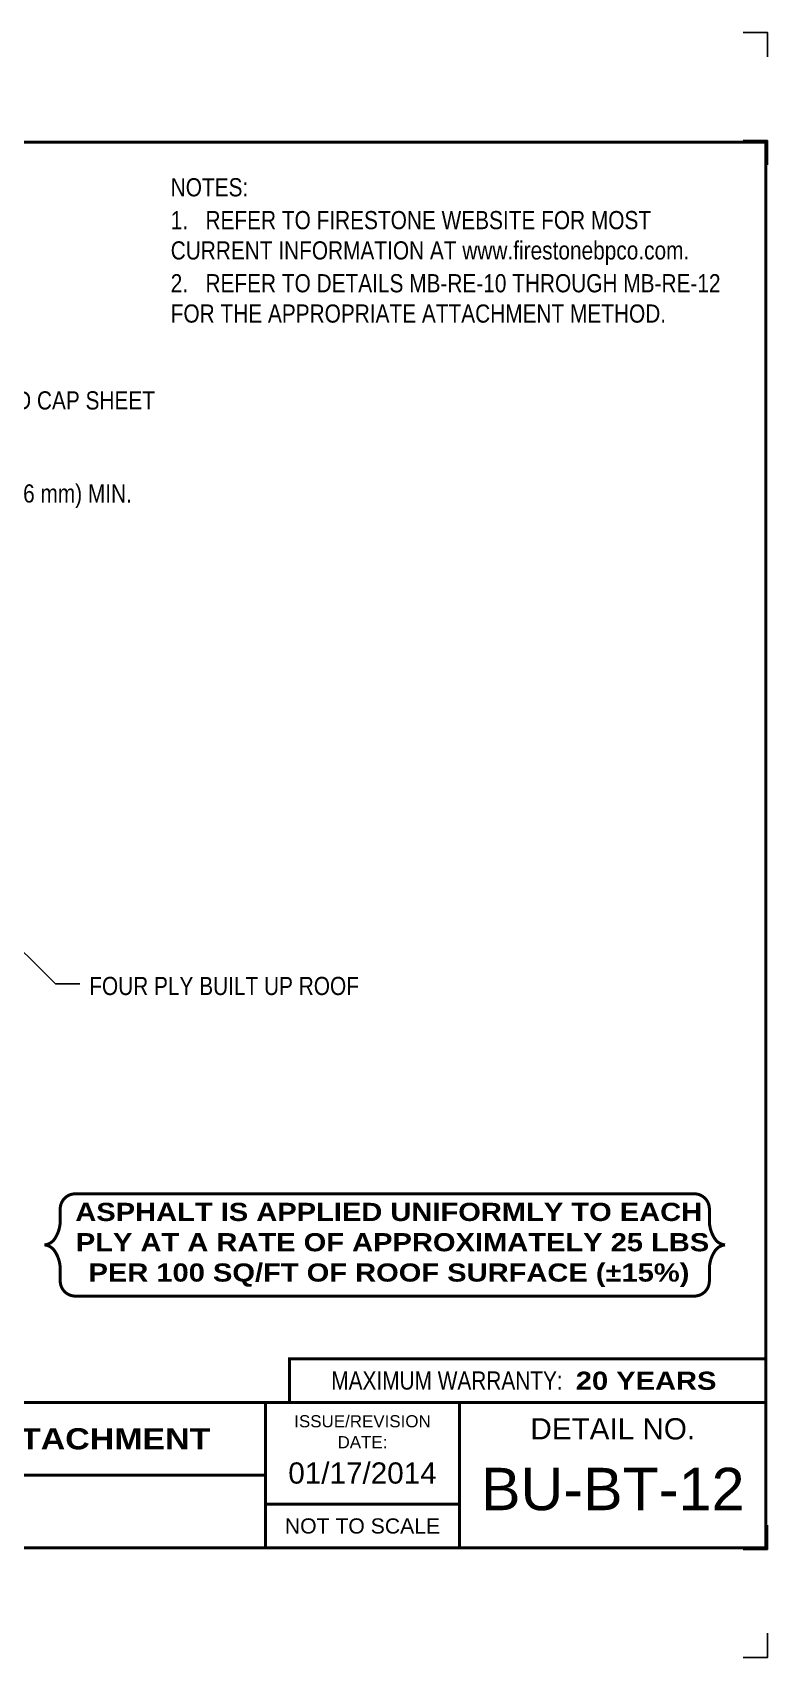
# Model space of a CAD drawing. Header units: inches. Extents: x -697.7 to -677.6, y -114.5 to -97.7.
# Drawn here: x -685.21 to -677.64, y -114.46 to -97.7 of the extents above; entities that cross this region are included whole.
import ezdxf
from ezdxf.enums import TextEntityAlignment as Align

# ---------------------------------------------------------------- set-up
doc = ezdxf.new("R2010")
doc.units = ezdxf.units.IN
doc.header["$MEASUREMENT"] = 0
doc.layers.get('0').update_dxf_attribs({"linetype": 'CONTINUOUS'})
doc.layers.get('DEFPOINTS').update_dxf_attribs({"linetype": 'CONTINUOUS'})
for name, color, linetype in [('FSBP-ANNO-LABEL', 7, 'CONTINUOUS'), ('FSBP-ANNO-NOTE', 7, 'CONTINUOUS'), ('FSBP-TTLB', 7, 'CONTINUOUS'), ('FSBP-TTLB-BORDER', 7, 'CONTINUOUS'), ('FSBP-TTLB-TEXT', 7, 'CONTINUOUS')]:
    doc.layers.add(name, color=color, linetype=linetype)
doc.styles.add('ARIAL', font='arial.ttf')
doc.styles.add('ARIAL_BOLD', font='')
doc.styles.add('ARIAL_NAR', font='ARIALN.TTF')
doc.styles.add('FSBP_ARIAL_NAR', font='ARIALN.TTF')
doc.styles.get('ARIAL_BOLD').set_extended_font_data('Arial Black')
doc.dimstyles.new('FSBP-LEADER', dxfattribs={"dimtxt": 0.1875, "dimasz": 0.25, "dimexe": 0.0625, "dimexo": 0.125, "dimgap": 0.125, "dimtad": 0, "dimtih": 1, "dimtoh": 1, "dimdec": 4, "dimzin": 0, "dimdsep": 46, "dimlunit": 4, "dimtxsty": 'ARIAL_NAR', "dimcen": 0.09375, "dimclrd": 256, "dimclre": 256, "dimclrt": 256, "dimadec": 0, "dimazin": 0, "dimtfac": 1, "dimtdec": 4, "dimtofl": 0, "dimtmove": 0, "dimatfit": 3, "dimfxl": 0, "dimtolj": 1, "dimtzin": 0, "dimlwd": -1, "dimlwe": -1, "dimarcsym": 0})

# ---------------------------------------------------------------- blocks, each defined once
blk = doc.blocks.new('TTLB-ASPHALT_1')
blk.add_line((16.841, 0), (20, 0))
at = {"layer": 'DEFPOINTS', "linetype": 'Continuous', "ltscale": 1.75}
for points in [[(20.016, 13.881), (20.016, 14.131), (19.766, 14.131)], [(20.016, -2.381), (20.016, -2.631), (19.766, -2.631)]]:
    blk.add_lwpolyline(points, dxfattribs=at)
at = {"layer": 'DEFPOINTS', "color": 1}
for points in [[(20.016, 12.766), (20.016, 13.016), (19.766, 13.016)], [(20.016, -1.266), (20.016, -1.516), (19.766, -1.516)]]:
    blk.add_lwpolyline(points, dxfattribs=at)
at = {"layer": 'FSBP-TTLB', "const_width": 0.0312}
blk.add_lwpolyline([(15.09, 0), (20, 0), (20, 0.451), (15.09, 0.451)], close=True, dxfattribs=at)
for points in [[(0, 0), (0, -1.5), (20, -1.5), (20, 0), (0, 0)], [(14.84, 0), (14.84, -1.5)], [(16.841, 0), (16.841, -1.5)], [(20, 0), (20, -1.5)], [(4.825, -0.75), (14.84, -0.75)], [(14.84, -1.049), (16.841, -1.049)]]:
    blk.add_lwpolyline(points, dxfattribs=at)
at = {"layer": 'FSBP-TTLB-BORDER', "const_width": 0.0312}
blk.add_lwpolyline([(20, 0), (20, 13), (0, 13), (0, 0)], dxfattribs=at)
at = {"layer": 'FSBP-TTLB-TEXT', "style": 'ARIAL_NAR'}
blk.add_text('MAXIMUM WARRANTY:', height=0.1875, dxfattribs=at).set_placement((17.905, 0.226), align=Align.MIDDLE_RIGHT)
at = {"layer": 'FSBP-TTLB-TEXT', "style": 'ARIAL_BOLD'}
blk.add_text('20 YEARS', height=0.1875, dxfattribs=at).set_placement((18.04, 0.224), align=Align.MIDDLE_LEFT)
at = {"layer": 'FSBP-TTLB-TEXT', "style": 'ARIAL'}
for s, height, p in [('ISSUE/REVISION', 0.125, (15.841, -0.194)), ('DETAIL NO.', 0.2188, (18.421, -0.272)), ('DATE:', 0.125, (15.841, -0.41)), ('NOT TO SCALE', 0.15625, (15.841, -1.274))]:
    blk.add_text(s, height=height, dxfattribs=at).set_placement(p, align=Align.MIDDLE_CENTER)
at = {"layer": 'FSBP-TTLB-TEXT'}
for tag, height, style, p in [('DETAIL_DESCP_LINE_1', 0.219, 'ARIAL_BOLD', (9.833, -0.375)), ('ISSUE_REV_DATE', 0.219, 'ARIAL', (15.841, -0.728)), ('DETAIL_NUMBER', 0.438, 'ARIAL', (18.421, -0.893))]:
    blk.add_attdef(tag, text='', height=height, dxfattribs=dict(at, style=style)).set_placement(p, align=Align.MIDDLE_CENTER)
at = {"layer": 'FSBP-TTLB-TEXT', "style": 'ARIAL'}
blk.add_attdef('ACCPT_SYSTEMS', text='', height=0.219, dxfattribs=at).set_placement((11.494, -1.125), align=Align.MIDDLE_LEFT)

msp = doc.modelspace()

# ---------------------------------------------------------------- linework, layer by layer
at = {"layer": 'FSBP-ANNO-NOTE', "const_width": 0.0312}
msp.add_lwpolyline([(-684.928, -109.962), (-684.928, -109.83, -0.414214), (-684.772, -109.674), (-678.392, -109.674, -0.414214), (-678.236, -109.83), (-678.236, -109.962, 0.140908), (-678.178, -110.14, 0.224453), (-678.074, -110.201, 0.224453), (-678.178, -110.263, 0.140908), (-678.236, -110.441), (-678.236, -110.573, -0.414214), (-678.392, -110.729), (-684.772, -110.729, -0.414214), (-684.928, -110.573), (-684.928, -110.441, 0.140908), (-684.986, -110.263, 0.224453), (-685.091, -110.201, 0.224453), (-684.986, -110.14, 0.140908)], format="xyb", close=True, dxfattribs=at)
msp.add_lwpolyline([(-684.928, -109.962), (-684.928, -109.83, -0.414214), (-684.772, -109.674), (-678.392, -109.674, -0.414214), (-678.236, -109.83), (-678.236, -109.962, 0.140908), (-678.178, -110.14, 0.224453), (-678.074, -110.201, 0.224453), (-678.178, -110.263, 0.140908), (-678.236, -110.441), (-678.236, -110.573, -0.414214), (-678.392, -110.729), (-684.772, -110.729, -0.414214), (-684.928, -110.573), (-684.928, -110.441, 0.140908), (-684.986, -110.263, 0.224453), (-685.091, -110.201, 0.224453), (-684.986, -110.14, 0.140908)], format="xyb", close=True, dxfattribs=at)

# ---------------------------------------------------------------- block references
ref = msp.add_blockref('TTLB-ASPHALT_1', (-697.653, -111.826))
ref.add_attrib('DETAIL_DESCP_LINE_1', 'MODIFIED BITUMEN BASE FLASHING ATTACHMENT', dxfattribs={"layer": 'FSBP-TTLB-TEXT', "height": 0.21875, "style": 'ARIAL_BOLD'}).set_placement((-687.82, -112.201), align=Align.MIDDLE_CENTER)
ref.add_attrib('ISSUE_REV_DATE', '01/17/2014', dxfattribs={"layer": 'FSBP-TTLB-TEXT', "height": 0.2188, "style": 'ARIAL'}).set_placement((-681.812, -112.554), align=Align.MIDDLE_CENTER)
ref.add_attrib('DETAIL_NUMBER', 'BU-BT-12', dxfattribs={"layer": 'FSBP-TTLB-TEXT', "height": 0.4375, "style": 'ARIAL'}).set_placement((-679.232, -112.719), align=Align.MIDDLE_CENTER)

# ---------------------------------------------------------------- texts
at = {"layer": 'FSBP-ANNO-LABEL', "style": 'ARIAL_NAR'}
for s, p in [('MODIFIED BITUMEN GRANULE SURFACED CAP SHEET', (-689.642, -101.49)), ('3" (76 mm) MIN.', (-685.757, -102.45)), ('FOUR PLY BUILT UP ROOF', (-684.629, -107.53))]:
    msp.add_text(s, height=0.1875, dxfattribs=at).set_placement(p, align=Align.MIDDLE_LEFT)
at = {"layer": 'FSBP-ANNO-NOTE', "insert": (-683.789, -99.198), "char_height": 0.1875, "attachment_point": 1, "style": 'FSBP_ARIAL_NAR'}
msp.add_mtext_dynamic_manual_height_columns('NOTES:\\P{\\H0.083333x;\\P\\pi-0.375,l0.375;}1.   REFER TO FIRESTONE WEBSITE FOR MOST \\P\\pi0;CURRENT INFORMATION AT www.firestonebpco.com.\\P\\pl0;{\\H0.083333x;\\P\\pi-0.375,l0.375;}2.   REFER TO DETAILS MB-RE-10 THROUGH MB-RE-12\\P\\pi0;FOR THE APPROPRIATE ATTACHMENT METHOD.', width=5.86395, gutter_width=1.094, heights=[1.679], dxfattribs=at)
at = {"layer": 'FSBP-ANNO-NOTE'}
note = msp.add_mtext_dynamic_manual_height_columns('\\pi-0.1814,l0.375;ASPHALT IS APPLIED UNIFORMLY TO EACH\\P\\pi-0.2593; PLY AT A RATE OF APPROXIMATELY 25 LBS\\P\\pi0.24619,l0; PER 100 SQ/FT OF ROOF SURFACE (±15%)\\P\\pi3.309;', width=6.6181, gutter_width=1.094, heights=[0.962, 0], dxfattribs=dict(at, insert=(-684.966, -109.767), char_height=0.1875, attachment_point=1, style='ARIAL_BOLD'))
for column, words in zip(note.columns.linked_columns, ['\\pi3.2654; ']):
    column.text = words

# ---------------------------------------------------------------- leaders
at = {"layer": 'FSBP-ANNO-LABEL'}
msp.add_leader([(-686.239, -106.258), (-684.976, -107.509), (-684.726, -107.509)], dimstyle='FSBP-LEADER', dxfattribs=at)

doc.saveas('drawing.dxf')
